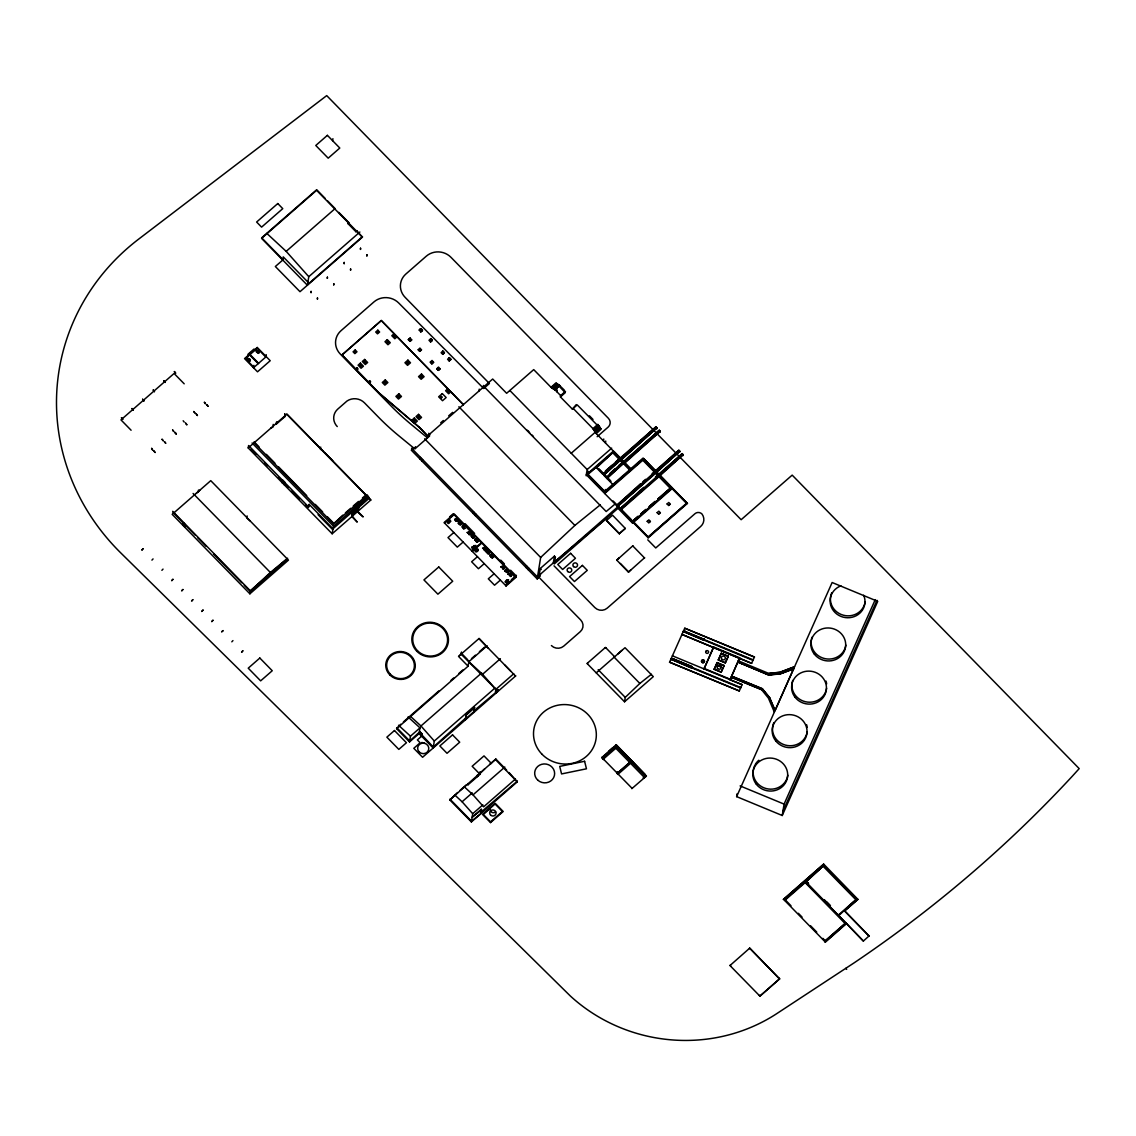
<?xml version="1.0" encoding="UTF-8"?>
<svg xmlns="http://www.w3.org/2000/svg" width="1136" height="1136" viewBox="0 0 1136 1136"><rect width="100%" height="100%" fill="white"/><g stroke="black" fill="none" stroke-linecap="round" stroke-linejoin="round"><path stroke-width="1.5" d="M249.167 361.674C246.285 357.414 246.228 357.698 250.289 359.501C249.75 363.605 249.139 360.126 249.281 359.643C251.667 358.436 249.65 363.236 248.088 359.189M249.025 361.418L249.253 360.723M258 352.416C260.201 355.653 256.069 348.738 259.278 351.72C257.361 355.014 258.596 352.401 259.363 352.203C256.992 349.292 257.162 352.288 256.026 351.663C257.375 348.553 257.091 351.706 258.17 352.174M449.331 521.765C448.961 517.263 451.262 523.256 450.552 520.87C450.822 523.44 445.482 522.432 450.026 521.367C447.044 521.012 446.15 522.205 448.592 523.554C447.513 516.582 449.16 525.769 449.16 522.006M458.504 523.014C460.421 521.949 457.51 524.974 458.859 522.915C459.995 521.168 460.435 523.568 461.883 524.179C460.108 526.224 459.129 518.598 458.22 523.298M463.147 528.254C464.454 530.753 463.999 527.928 463.701 525.94C462.182 524.207 462.664 529.007 465.277 528.368C466.626 528.964 459.427 524.704 463.332 528.013M473.101 537.924C474.55 537.257 474.706 537.939 473.613 536.007C471.98 535.936 474.479 540.054 474.252 536.732C466.811 533.693 474.933 538.734 473.03 538.095M473.144 546.771C472.548 552.692 474.095 543.548 474.308 545.862C474.365 545.507 473.101 546.487 473.215 546.601M476.609 542.028C478.256 543.136 475.785 538.421 477.688 540.282C478.938 543.633 473.826 540.835 478.441 541.503C474.479 538.805 474.294 539.359 476.666 542M475.785 550.023C478.469 547.793 477.12 553.005 476.495 551.187C479.165 550.562 476.268 548.219 477.844 549.1C480.187 551.244 473.087 553.488 475.956 550.278M492.754 555.973L490.312 556.399L493.777 557.18L491.86 554.837L490.937 557.052L491.689 554.553L490.369 554.979L492.2 555.405M505.023 570.57C506.159 568.27 507.792 573.68 508.317 571.962C503.887 571.948 507.934 571.152 505.35 569.633C511.683 576.193 502.936 570.002 504.853 570.812M644.609 557.719L628.478 572.118L616.763 560.147L619.29 557.705M628.478 572.118L630.991 569.676M616.763 560.147L632.908 545.749M152.508 449.828L151.656 448.251M183.081 523.156C182.626 528.254 182.768 519.294 185.069 525.201L184.742 527.189L185.069 525.201M198.53 490.014L198.005 491.817M246.824 359.175L246.981 358.067M246.966 359.43L247.052 358.351M248.131 360.595L247.946 359.161M253.953 367.368L245.39 358.607L249.622 354.901L250.005 352.529L247.889 354.375M258.61 363.293L250.034 354.531L250.431 352.16L254.024 349.022M253.91 365.352L253.527 367.737L266.222 356.633M248.216 447.939L248.599 445.553L308.751 507.068L309.177 504.398L332.99 528.751L332.166 533.778L248.216 447.939L286.939 414.1L370.89 499.939L332.166 533.778M266.193 354.631L265.796 357.002L257.233 348.241L250.034 354.531M250.204 520.998L246.81 517.917L247.137 515.929M270.751 428.244L273.265 426.795L273.194 424.395M275.934 423.714L276.715 421.74M249.892 593.816L288.459 560.119L210.756 480.656L172.189 514.352L249.892 593.816L250.389 590.777L287.621 558.23M284.795 416.727L284.781 413.944L284.795 416.727L276.332 424.126M359.871 232.042L308.779 276.687L307.402 285.235L261.578 238.375L316.589 190.308L362.412 237.154L299.989 291.696L275.352 266.506L282.765 260.045L283.262 256.906L307.899 282.097M332.592 140.679L332.919 138.677M283.034 480.4L282.282 482.772L283.034 480.4L285.022 482.445L284.27 484.802M362.412 237.154L356.69 230.636L355.951 231.758L347.985 223.607L348.709 222.486L338.855 212.404M348.709 222.486L347.985 223.607M322.794 450.765L320.38 449.103L320.707 447.101M355.951 231.758L356.69 230.636M620.213 458.064L596.272 433.583L601.171 429.138L577.23 404.885L572.374 409.13L560.417 396.918L565.274 392.658L555.944 382.889L551.045 387.333L533.721 369.612L506.628 393.283L492.683 379.026L427.619 435.883L419.085 427.15L379.665 393.681L341.893 355.043L381.256 320.48L463.346 404.657L381.256 320.48M253.995 442.614L333.515 523.923L342.788 515.162M333.146 528.694L333.544 526.266L368.206 495.978M379.665 393.681L341.922 354.858M408.392 339.707L410.124 338.031L411.686 339.863L409.997 341.34L408.392 339.707L410.124 338.031M409.997 341.34L411.686 339.863M419.227 330.079C420.008 326.998 424.765 330.604 420.789 331.911L419.227 330.079L420.916 328.602M420.789 331.911L422.507 330.235M418.204 349.732L419.795 351.365L418.204 349.732L419.922 348.056L421.484 349.874L419.795 351.365M421.484 349.874L419.823 351.166M430.714 338.627L432.276 340.445L430.587 341.922L428.996 340.303L430.714 338.627L432.276 340.445M430.587 341.922L432.305 340.26M553.644 561.014L554.638 562.022L555.433 557.137L554.439 556.115L540.253 568.511L539.16 575.299L540.154 576.307L537.186 578.906L411.275 450.154L414.242 447.556L415.236 448.578L415.549 446.675M419.085 427.15L379.708 393.482M430.317 362.114L431.907 363.747L430.317 362.114L432.035 360.439L433.597 362.27L431.907 363.747M433.597 362.27L431.936 363.548M420.249 459.313L420.547 457.425M436.792 368.731L438.382 370.364L436.792 368.731L438.51 367.07L440.072 368.888L438.382 370.364M422.237 461.358L422.549 459.455M427.619 435.883L419.113 426.966M442.827 351.01L444.389 352.842L442.699 354.318L441.109 352.685L442.827 351.01L444.389 352.842M440.072 368.888L438.411 370.18M415.236 448.578L429.422 436.196L429.72 434.293L428.726 433.27M442.699 354.318L444.417 352.643M449.302 357.641L450.864 359.459L449.174 360.936L447.584 359.303L449.302 357.641L450.864 359.459M449.174 360.936L450.893 359.26M408.051 716.93L419.993 727.849L419.07 733.586L409.542 741.907L396.592 728.673L400.724 724.243M409.542 741.907L410.479 736.171L419.993 727.849M396.748 727.722L409.698 740.956L419.908 731.712L421.896 733.757L421.357 735.929L421.896 733.757M419.369 733.899L419.908 731.712M478.938 391.04L479.236 389.137M483.169 387.333L483.467 385.445M494.969 688.047L434.307 741.041L433.171 748.013L419.07 733.586M473.243 513.5L473.542 511.612M475.231 515.545L475.544 513.642M476.169 546.373L472.59 549.497L472.278 551.4L481.849 543.036L515.233 577.187L505.676 585.537M473.144 548.745L473.4 547.68M474.323 547.737C476.609 546.43 469.466 546.828 472.363 548.248C470.986 544.542 473.868 549.497 474.323 546.714M475.572 546.629L474.749 546.53L475.814 545.351M461.386 652.206L461.273 654.407L459.37 655.671M461.273 654.407L461.585 652.405M468.856 660.911L468.699 661.862L487.131 645.759M396.592 728.673L468.103 666.193L468.827 661.692L482.559 674.287L495.878 689.353L495.31 692.903L473.726 711.008M509.013 772.523L517.278 781.838L471.383 821.939L449.842 799.914L457.595 792.502M474.749 707.614L466.285 715.013L465.504 719.755L465.874 714.601L474.351 707.203L473.968 712.357L474.351 707.203M468.018 784.791L467.748 783.627L468.018 784.791L477.063 776.896L477.432 775.164L477.702 776.328L477.432 775.164M506.074 585.949L516.056 577.23L454.102 513.87L444.105 522.588L506.074 585.949L506.372 584.046L508.871 581.873M476.793 775.718L477.063 776.896M471.383 821.939L472.718 813.717L482.871 804.842M479.633 773.9L484.703 768.802M477.702 776.328L480.031 774.298L479.974 771.798M495.807 693.287L495.935 691.086L497.824 689.808L495.935 691.086M515.233 577.187L515.545 575.285L510.604 570.229M495.608 693.088L497.298 691.597L497.625 689.609M516.056 577.23L516.369 575.327M480.67 813.078L481.281 809.272L481.068 813.475L471.511 821.186L449.97 799.162M551.045 387.333L551.684 387.759L556.569 383.315L558.429 384.763L553.559 389.023L551.684 387.759M552.337 387.987L557.208 383.741M553.559 389.023L558.458 384.579L559.054 385.189L554.198 389.449L559.097 385.005L564.336 390.145M553.601 388.839L554.822 389.861L559.721 385.416M526.238 567.702L526.536 565.799M449.842 799.914L495.864 759.061L506.628 770.08M557.804 384.351L552.934 388.597M528.226 569.732L528.538 567.83M556.952 391.835L557.265 389.932M560.417 396.918L560.63 395.584L565.501 391.324M495.211 804.132L502.396 811.473L490.539 821.825L483.368 814.498L495.296 803.663M600.291 504.824L574.887 525.414L540.665 557.435L537.186 578.906L539.16 575.299L553.331 562.902L606.88 518.016M572.374 409.13L576.236 404.615M554.439 556.115L553.331 562.902L554.325 563.925L618.595 507.778M596.272 433.583L592.907 428.584L573.581 408.818M593.475 429.38L598.331 425.134L597.777 424.339L592.878 428.769M611.679 448.138L587.17 469.551L586.162 475.714L613.255 452.057L620.057 459.001L655.969 426.809L656.963 427.832L621.051 460.023L621.236 458.887L623.565 461.273L623.38 462.409L620.597 459.441L603.699 475.189L606.028 477.574L623.565 461.273M619.049 465.391L659.306 430.217L660.3 431.226L607.178 477.645L607.036 478.597L613.241 484.93L613.426 483.794L604.324 491.746L587.582 474.635L588.136 471.284M594 430.374L598.871 426.128L598.303 425.318M600.035 427.534C586.488 436.707 603.983 429.053 598.871 426.128M600.007 427.732L600.575 428.528L595.704 432.773M619.603 458.419L602.705 474.166L596.499 467.819L596.684 466.683M603.443 440.91L603.756 439.021M605.445 442.955L605.744 441.052M602.705 474.166L602.861 473.215M603.699 475.189L656.963 427.832M606.028 477.574L606.184 476.623M605.374 489.517L604.735 493.493L643.459 459.668M596.499 467.819L613.397 452.071M606.496 520.572L619.319 533.679L606.496 520.572L612.531 515.176L625.325 528.425L619.319 533.679M620.057 459.001L620.242 457.865L614.036 451.517L587.582 474.635M607.036 478.597L624.559 462.295L630.778 468.628L630.594 469.779L623.934 462.849M624.559 462.295L624.374 463.431L660.3 431.226M620.994 509.013L620.838 509.965L658.937 476.68L659.732 474.976L687.436 503.532L659.704 475.175L659.079 475.743M625.325 528.425L619.347 533.537M618.438 508.715L632.582 523.185L632.809 520.884L638.063 516.284M643.004 459.072L642.82 460.222L654.606 472.264L616.521 505.548L640.306 483.936M632.056 788.327L601.768 757.371L604.196 759.842M623.38 462.409L659.306 430.217M654.606 472.264L654.79 471.128M642.862 459.043L655.231 471.696L655.415 470.56L643.643 458.518L613.241 484.93M652.135 473.613L678.874 450.225L679.868 451.248L617.515 506.571L655.6 473.286L655.784 472.15L658.553 475.104L682.196 453.633L683.19 454.641L659.547 476.126L659.732 474.976M658.553 475.104L658.738 473.968L656.409 471.582L656.225 472.718L679.868 451.248M648.102 537.143L686.655 503.305L648.102 537.143L633.192 521.68L648.145 536.959M643.643 487.344L619.844 508.956L657.929 475.672L658.738 473.968M613.412 451.106L586.318 474.763L648.116 537.726M645.234 774.525L616.166 744.79L646.398 776.044L631.801 788.682M616.11 746.352L603.415 757.442L603.117 759.345L615.811 748.255L616.11 746.352L630.054 760.609L629.756 762.512L617.061 773.602L617.359 771.699M614.647 656.764L605.488 647.406L587.071 663.481L624.53 701.778L625.24 697.376L639.852 683.446L651.439 674.259M671.674 488.21L686.627 503.489M632.582 523.185L671.944 488.792L672.129 487.656L632.624 522.02M655.231 471.696L678.874 450.225M630.551 763.321L630.863 761.418L644.808 775.689L644.495 777.578L630.551 763.321L617.856 774.411L618.154 772.523L630.863 761.418M631.133 759.799L631.289 760.58M633.135 762.952L633.292 762M646.398 776.044L643.828 778.046M739.295 690.944L669.573 662.203L739.295 690.944L742.092 684.653L672.398 655.813M690.134 667.073L690.574 666.065L691.923 666.619L691.412 668.011L672.171 659.647M673.506 660.201L673.96 659.192L672.626 658.639L691.923 666.619M684.738 628.222L754.432 657.048L684.738 628.222L669.573 662.203M704.277 638.929L703.766 640.306L684.525 631.943M684.454 632.326L684.965 630.934M713.649 647.023L704.022 668.905L713.649 647.023L739.65 657.787L731.669 676.176L762.398 688.885L769.64 697.845L775.05 710.625L793.709 668.522L780.361 673.549L768.646 674.656L737.903 661.947L768.575 675.04L780.304 673.918L793.652 668.905M714.175 669.331L717.128 662.572L724.101 665.653L721.161 672.228L714.175 669.331L717.128 662.572M718.321 660.016L721.289 653.257L728.247 656.338L725.322 662.913L718.321 660.016L721.289 653.257M721.161 672.228L724.129 665.455M725.322 662.913L728.275 656.139M742.092 684.653L730.022 679.754L739.65 657.787M730.022 679.754L731.172 677.056L761.546 689.623L768.419 698.129L774.312 712.031M731.669 676.176L762.441 688.7M738.443 660.868L768.816 673.449L779.963 672.384L794.518 666.733L779.992 672.2L768.816 673.449M751.62 663.353L681.941 634.413L751.62 663.353L754.446 656.963M736.639 796.634L832.134 582.512L877.73 601.37L782.235 815.506L736.639 796.634L737.094 793.794M761.546 689.623L731.144 677.241M762.398 688.885L769.668 697.646M769.64 697.845L775.079 710.44M749.703 948.148L779.594 978.934L759.913 996.13L729.979 965.543L749.703 948.148L779.594 978.934M782.235 815.506L784.081 804.103L875.26 599.638M759.913 996.13L779.623 978.749M823.685 864.127L783.442 899.442L823.685 864.127L857.921 899.357L844.588 911.001L869.097 936.064L844.616 910.816L857.921 899.357M805.339 881.479L784.919 899.329L784.735 900.465L805.154 882.615L805.339 881.479L845.78 922.844L845.596 923.98L825.176 941.815L825.361 940.679L845.78 922.844M823.643 865.49L805.893 881.976L823.643 865.49L856.487 899.286M783.485 899.258L825.318 942.042M838.95 914.452L838.766 915.588L856.516 899.101M863.374 941.062L846.476 923.554L863.374 941.062L869.125 935.879M455.011 519.507C456.672 516.908 453.974 522.603 458.404 520.615C454.272 517.618 459.285 523.029 456.7 519.89C458.064 520.075 456.189 523.128 454.854 519.692C457.95 516.766 454.599 519.791 454.854 519.692M461.102 524.023C460.577 526.692 458.348 523.852 461.287 523.795M475.231 550.591C475.43 550.562 478.497 548.802 475.26 550.648M484.348 547.552C484.589 546.018 480.883 549.881 486.662 549.654C485.455 547.623 485.058 549.455 484.973 550.889C486.336 550.491 485.555 547.112 484.362 548.574M488.253 552.806C486.563 549.242 488.636 551.386 489.005 553.161C489.034 555.987 485.924 552.153 486.989 550.96C489.971 550.875 488.466 554.737 489.744 553.459C489.502 550.804 485.342 553.97 488.523 552.664M492.016 555.646L492.158 557.492L493.308 557.378L491.348 557.165L492.257 558.301L492.612 556.555M504.242 567.886C499.584 565.061 505.193 572.217 502.382 567.702C499.386 564.251 506.429 569.392 504.185 567.915M717.696 665.071L717.412 665.767L721.232 666.846M672.114 660.03L672.626 658.639M674.046 660.414L674.5 659.42L690.049 665.852L689.595 666.846M782.931 811.232L876.978 600.319M249.139 359.047L248.557 358.465L249.253 358.919M458.859 523.866L460.194 523.511L458.987 523.739M470.034 533.082C472.122 533.963 469.239 535.539 468.884 534.502C468.699 528.453 468.628 534.147 468.841 534.076C465.817 531.123 473.343 534.729 470.176 533.92C469.381 530.924 466.655 531.818 470.119 532.983M484.277 547.637L483.936 549.781L484.149 548.702M484.916 550.165L484.206 549.781L484.731 550.321M505.421 581.973C505.69 584.515 510.66 578.338 507.65 580.07C505.037 579.005 510.007 580.468 507.181 582.172C501.217 581.646 511.243 581.518 505.96 580.468C507.409 584.969 505.335 580.113 505.435 581.973M509.226 574.092C509.141 570.741 510.959 579.758 510.959 575.341C512.776 576.208 510.902 574.007 509.184 574.134M287.266 558.628L270.368 572.473L250.46 590.933L172.686 511.314M654.762 471.312L655.415 470.56M655.756 472.335L656.409 471.582M266.832 233.42L286.173 251.354L334.637 209.01M142.653 399.545L143.718 400.639M307.487 284.667L362.512 236.586M151.599 448.578L152.65 450.069M162.178 439.334L163.229 440.825L162.008 439.249M172.757 430.09L173.808 431.581L172.587 430.004M193.915 411.601L194.98 413.092L193.745 411.516M204.494 402.357L205.559 403.848L204.324 402.272M184.245 422.095L183.166 420.76M175.029 432.646L176.094 433.753M341.893 355.043L381.227 320.679M143.108 548.716L141.787 550.179L142.951 548.787M394.149 333.672L391.821 335.702L394.817 338.755L397.131 336.725M153.062 558.912L151.926 560.133M163.03 569.093L161.88 570.329M384.266 382.491L385.104 381.753L385.899 382.576L385.061 383.315M172.984 579.275L171.664 580.737L172.828 579.346M324.797 452.81L332.763 460.946M432.603 362.029L431.368 361.972L432.816 362.256M443.395 352.6L442.16 352.543L443.608 352.827M182.953 589.47L181.632 590.919L182.797 589.541M438.482 368.036L438.439 369.2L438.269 367.808M449.274 358.607L449.231 359.771L449.061 358.38M192.907 599.652L191.586 601.1L192.751 599.723M309.177 504.398L308.112 507.622L305.627 505.08M447.939 388.668L445.61 390.713L448.606 393.766L450.935 391.735M203.074 610.046L201.754 611.495L202.918 610.117M213.028 620.228L211.708 621.676L212.872 620.299M440.697 422.819L443.352 420.505M448.663 415.847L452.653 412.368M287.152 559.409L250.36 591.544L244.226 585.281M345.401 512.876L350.641 508.303M353.253 506.017L358.479 501.445M362.398 498.022L366.317 494.6M369.044 497.241L332.351 529.305L318.066 514.693M358.28 507.778L368.944 498.463M232.951 640.59L231.815 641.826M242.919 650.786L241.599 652.234L242.763 650.857M554.822 389.861L559.693 385.615M449.6 516.923L453.179 513.784M444.503 523L454.073 514.651L481.451 542.639L471.88 550.988M453.818 532.514L447.996 537.598L457.311 547.126L463.133 542.042M594.043 430.189L598.899 425.929M594.611 430.984L599.467 426.738L594.568 431.183M571.223 453.25L595.733 431.836M595.733 432.589L600.603 428.343M597.167 436.707L608.143 427.108A6.589 6.22 9.2 0 0 608.413 418.318L450.964 257.304A17.466 16.486 9.2 0 0 426.312 256.168L405.864 274.032A17.466 16.486 9.2 0 0 405.126 297.348L489.403 383.514L483.695 388.498L398.693 302.971A17.608 16.614 9.2 0 0 373.929 301.935L341.013 330.704A17.466 16.486 9.2 0 0 340.275 354.02L390.713 405.595A264.234 249.38 9.2 0 0 412.041 425.148L427.448 437.8M477.447 556.683L471.625 561.766L478.426 568.724L484.248 563.641M605.431 470.971L611.864 465.348M615.712 461.983L655.969 426.809M494.132 573.737L488.31 578.82L494.543 585.21L500.365 580.113M610.046 473.258L615.187 468.756M613.028 471.838L616.465 468.827M630.778 468.628L629.955 470.332L623.749 463.985M613.383 483.993L643.019 458.106L655.387 470.744M604.892 492.555L642.976 459.271M511.37 579.687L515.119 576.421M642.933 481.65L645.56 479.349M554.638 562.022L618.907 505.875M655.458 477.021L682.196 453.633M620.98 509.013L683.19 454.641M471.483 658.61L475.444 655.16M479.392 651.709L484.66 647.108M640.69 513.997L645.944 509.397M648.571 507.11L655.131 501.374M657.758 499.073L670.893 487.6L670.709 488.736L658.937 476.68M632.78 521.069L638.034 516.482M640.661 514.182L645.915 509.595M649.849 506.145L655.103 501.558M657.73 499.258L670.865 487.784M403.379 721.928L439.121 690.688M451.035 680.279L453.69 677.965M458.987 673.336L462.963 669.871M488.48 648.372L479.136 638.418L458.532 656.409L468.103 666.193M632.738 522.233L672.1 487.841M650.147 521.452L649.082 522.375M410.991 716.816L420.973 725.975L481.636 672.981M482.559 674.287L500.394 658.695M421.726 734.793L433.327 747.062L465.263 718.406M648.088 537.924L687.479 503.347M421.626 736.199L417.366 739.905L420.15 742.759L413.802 748.312L422.578 757.272L515.758 675.863M504.583 664.844L510.561 670.95M513.728 673.762L495.878 689.353L461.031 654.024M465.107 719.358L473.57 711.96M587.468 663.893L587.497 663.112M605.886 647.804L605.062 647.776M460.123 790.287L466.47 784.735M489.659 764.471L495.864 759.061M596.23 672.853L625.013 647.705L653.299 676.644L624.53 701.778M454.826 795.044L462.096 801.76L472.264 792.885M464.539 787.035L473.03 794.859L504.838 767.07M515.446 779.026L483.638 806.816L473.03 794.859M481.281 809.272L472.235 817.182L481.678 809.684M517.391 781.085L480.784 812.311M490.511 822.606L503.205 811.502L495.239 803.365L482.544 814.455L490.539 822.592M608.91 751.081L612.602 747.857M601.725 757.655L616.166 744.79M602.591 757.4L616.138 745.571L646.043 776.03M643.161 777.876L645.915 775.547M823.614 865.675L806.049 881.025L808.477 883.51M730.633 965.983L730.278 965.117M750.328 948.787L749.433 948.375M838.922 914.636L854.002 901.288M759.317 995.306L760.211 995.718M778.998 978.11L779.353 978.976M825.29 942.227L846.476 923.554M333.515 523.923L367.397 494.913M614.888 504.185L606.184 511.527L483.979 386.567M483.822 548.702L482.559 548.106L483.226 548.532M793.681 668.721L780.333 673.733L768.603 674.855L737.875 662.132M247.691 360.069L248.798 361.191M471.71 535.283C470.517 536.547 473.726 539.146 471.795 536.135C472.264 533.622 473.797 536.973 471.894 535.354M533.423 436.465L531.52 434.662M684.909 631.318L704.206 639.312M683.46 631.02L753.154 659.86M683.233 631.517L752.927 660.357M721.246 653.441L728.247 656.338M718.35 659.817L725.35 662.714M717.1 662.757L724.101 665.653M714.203 669.132L721.19 672.029M704.107 668.437L730.107 679.186M671.106 658.71L672.441 659.263M691.753 667.258L740.8 687.55M670.879 659.221L740.573 688.047M740.104 785.913L784.081 804.103M462.821 526.067C467.123 527.331 460.321 528.538 462.693 525.94M474.919 539.628C475.842 542.752 476.495 536.22 475.033 539.685M527.629 430.686L526.763 429.99M503.532 568.852C503.063 567.588 501.572 563.598 503.688 568.966M414.597 448.734L398.779 435.755A252.717 238.517 9.2 0 1 378.373 417.054L364.443 402.811A13.206 12.468 9.2 0 0 347.005 401.022L337.804 409.059A13.121 12.382 9.2 0 0 337.25 426.568M398.523 725.251L410.479 736.171M529.859 433.128L528.964 432.149M655.813 427.761L656.821 428.783M659.15 431.169L660.144 432.177M678.717 451.177L679.711 452.199M682.04 454.585L683.048 455.593M652.902 429.493L326.714 95.609L138.138 239.526A225.936 213.241 9.2 0 0 120.757 552.891L570.386 996.045A163.002 153.843 9.2 0 0 776.967 1013.497L854.002 962.93A1306.67 1233.227 9.2 0 0 1072.412 776.101L1079.2 768.618L792.175 475.118L741.141 519.706L680.123 457.325M653.91 430.501L656.239 432.887M657.233 433.909L675.806 452.909M676.8 453.917L679.129 456.303M659.121 475.544L671.944 488.792M655.6 473.286L657.929 475.672M589.399 415.776L592.992 419.44M669.729 504.327L668.976 504.995M554.851 389.676L560.63 395.584M613.213 453.221L619.418 459.569M620.412 460.577L622.755 462.963M659.789 513.018L659.022 513.685M599.07 469.125L611.026 481.352M598.729 468.983L610.288 480.812M325.308 198.559L316.688 189.726L261.663 237.807L282.85 259.477M327.779 201.072L335.163 208.626M509.922 390.571L587.17 469.551M586.63 472.874L605.758 492.428M613.142 500.99L631.602 519.862M647.776 539.827L655.742 547.964L695.005 513.671A4.942 4.672 9.2 0 1 701.977 513.983A10.082 9.514 9.2 0 1 700.699 526.451L607.192 608.158A8.733 8.236 9.2 0 1 594.866 607.59L554.027 565.827M420.888 328.801L422.478 330.42M632.866 546.018L644.566 557.989M408.435 339.522L410.025 341.141M620.327 563.47L628.506 571.848M458.859 406.759L574.887 525.414M428.414 435.173L429.422 436.196M424.637 438.794L540.665 557.435M621.946 650.388L617.714 654.095M540.253 568.511L541.247 569.519M539.458 573.396L540.466 574.418L537.498 577.003L411.587 448.251M823.458 866.626L856.331 900.237M539.841 578.21L580.681 619.972A8.733 8.236 9.2 0 1 580.311 631.63L563.726 646.128A8.733 8.236 9.2 0 1 551.4 645.56M614.022 657.034L639.852 683.446M465.093 523.696L474.621 533.437M500.706 560.119L504.412 563.91M806.077 880.84L808.505 883.325M826.781 901.998L830.43 905.733M824.31 899.698L830.402 905.917M598.175 669.7L625.24 697.376M805.154 882.615L845.596 923.98M791.011 905.775L784.891 899.513L805.31 881.678L845.752 923.028L825.332 940.864L822.876 938.364M798.367 913.301L802.044 917.064M810.621 925.826L816.756 932.102M249.622 354.901L258.184 363.662M845.724 968.369L846.675 969.349M615.811 748.255L629.756 762.512M286.769 414.257L370.719 500.096M478.923 638.602L515.545 676.048M462.281 654.194L467.762 659.789M254.123 441.847L259.022 446.846M266.349 454.357L274.912 463.119M278.59 466.868L306.72 495.637M315.283 504.398L322.624 511.896M327.523 516.908L333.643 523.156M252.093 442.983L333.544 526.266M251.084 449.302L256.04 454.372M264.716 463.247L267.201 465.788M278.363 477.191L282.083 480.997M284.554 483.538L288.274 487.33M291.995 491.135L299.435 498.747M282.708 482.402L284.696 484.433M184.202 383.826L174.078 373.474L120.97 419.88L131.094 430.232M495.736 759.828L517.278 781.838M491.476 763.534L484.007 755.894L472.164 766.26L480.031 774.298M199.695 490.326L196.315 493.294M193.092 493.464L270.368 572.473M419.695 731.896L421.683 733.941M419.582 733.714L421.57 735.745M173.098 512.535L195.165 535.113M197.621 537.626L206.212 546.402M213.568 553.928L241.769 582.768M182.967 524.974L184.955 527.005M221.847 631.644L223.153 630.579L221.676 631.872M286.173 251.354L308.779 276.687M462.096 801.76L472.718 813.717M420.973 725.975L434.307 741.041M528.737 431.808L528.453 431.041M248.131 359.544L247.96 360.41M424.75 743.228A5.595 5.268 9.2 0 1 421.981 742.39M495.608 811.942A3.195 3.025 9.2 0 1 490.212 809.542M721.488 665.284A2.031 1.917 9.2 0 1 717.725 665.199M702.971 661.308A5.936 1.903 24 0 1 703.042 661.109M863.687 595.264A17.466 16.486 9.2 0 1 854.158 616.635A17.466 16.486 9.2 0 1 831.41 607.22A17.466 16.486 9.2 0 1 840.938 585.849M865.135 601.867A17.466 16.486 9.2 0 1 843.267 615.187A17.466 16.486 9.2 0 1 831.765 592.694M807.199 731.754A17.466 16.486 9.2 0 1 785.345 745.088A17.466 16.486 9.2 0 1 773.843 722.581M806.574 724.626A17.466 16.486 9.2 0 1 807.227 727.452M826.61 688.231A17.466 16.486 9.2 0 1 805.495 701.75A17.466 16.486 9.2 0 1 792.729 680.393M825.986 681.089A17.466 16.486 9.2 0 1 826.639 683.915M787.83 775.178A17.466 16.486 9.2 0 1 765.976 788.512A17.466 16.486 9.2 0 1 754.474 766.005M755.113 764.727A17.466 16.486 9.2 0 1 758.834 760.254M845.851 645.078A17.466 16.486 9.2 0 1 824.736 658.596A17.466 16.486 9.2 0 1 811.97 637.239M256.878 352.359L257.645 352.572L256.921 352.245M448.578 520.544L449.998 520.302L448.578 520.544M467.18 532.528L467.947 532.741L467.223 532.415M476.112 539.444L476.907 539.6L476.126 539.387M485.995 551.769L487.372 551.414L485.995 551.769M489.73 555.589L490.525 555.745L489.758 555.532M500.749 566.864L502.126 566.509L500.749 566.864M507.977 574.248C513.33 574.759 506.301 572.374 510.036 575.625C512.123 578.054 509.184 574.177 508.019 574.134M351.748 513.841L351.848 516.582L357.229 522.091L352.274 516.213L352.657 513.87L357.726 509.439L357.357 511.782L363.151 516.908L357.769 511.413L358.948 507.565L351.748 513.841M647.208 521.31L648.77 522.943L650.431 521.452L648.869 519.862L647.193 521.339M657.148 512.62L658.71 514.253L660.385 512.762L658.809 511.172L657.148 512.648M667.088 503.93L668.65 505.563L670.325 504.072L668.763 502.481L667.088 503.958M327.381 135.34L315.78 145.479L328.19 158.174L339.792 148.035L327.381 135.34M277.78 203.543L256.622 222.031L261.592 227.129L282.765 208.641L277.78 203.543M121.481 417.792L122.716 419.369L121.481 417.792M132.06 408.548L133.295 410.124L132.06 408.548M142.639 399.304L143.874 400.88L142.639 399.304M153.232 390.06L154.453 391.636L153.232 390.06M163.811 380.816L165.032 382.392L163.811 380.816M174.39 371.571L175.611 373.148L174.39 371.571M311.094 291.427L311.065 292.591L311.094 291.427M327.395 277.184L327.353 278.348L327.395 277.184M344.236 262.459L344.194 263.637L344.236 262.459M360.538 248.23L360.495 249.395L360.538 248.23M257.261 347.474L244.567 358.564L257.517 371.813L270.212 360.708L257.261 347.474M317.469 297.944L317.441 299.109L317.469 297.944M333.771 283.702L333.728 284.866L333.771 283.702M350.612 268.976L350.57 270.155L350.612 268.976M366.914 254.748L366.871 255.912L366.914 254.748M153.857 450.907L155.078 452.469L153.857 450.907M164.436 441.663L165.671 443.225L164.436 441.663M175.015 432.418L176.25 433.98L175.015 432.418M185.594 423.16L186.829 424.736L185.594 423.16M196.187 413.916L197.408 415.492L196.187 413.916M206.766 404.672L207.987 406.248L206.766 404.672M355.185 349.959L353.069 351.805L354.858 353.637L356.974 351.791L355.185 349.959M377.834 330.178L375.718 332.024L377.507 333.856L379.623 332.01L377.834 330.178M355.043 351.223L355 352.387L355.043 351.223M377.692 331.428L377.649 332.592L377.692 331.428M360.424 363.137L358.096 365.167L361.078 368.234L363.406 366.19L360.424 363.137M364.656 359.445L362.327 361.475L365.309 364.528L367.638 362.498L364.656 359.445M387.291 339.65L384.976 341.695L387.958 344.748L390.287 342.717L387.291 339.65M357.087 367.95L356.022 368.873L357.016 369.896L358.081 368.973L357.087 367.95M357.073 368.334L357.031 369.498L357.073 368.334M360.779 364.912L359.927 365.65L360.723 366.459L361.575 365.721L360.779 364.912M365.011 361.205L364.159 361.944L364.954 362.767L365.806 362.029L365.011 361.205M387.646 341.425L386.808 342.163L387.603 342.973L388.455 342.234L387.646 341.425M394.504 335.432L393.652 336.171L394.462 336.994L395.3 336.256L394.504 335.432M410.096 339.011L410.053 340.175L410.096 339.011M420.888 329.582L420.845 330.746L420.888 329.582M369.626 380.787L368.575 381.71L369.569 382.718L370.634 381.795L369.626 380.787M369.626 381.171L369.583 382.335L369.626 381.171M419.894 349.036L419.851 350.2L419.894 349.036M430.686 339.607L430.643 340.772L430.686 339.607M385.274 379.921L382.307 382.505L384.891 385.147L387.859 382.562L385.274 379.921M407.909 360.126L404.941 362.725L407.54 365.366L410.494 362.782L407.909 360.126M407.753 361.972L406.901 362.711L407.696 363.534L408.548 362.782L407.753 361.972M398.864 393.823L395.91 396.407L398.495 399.063L401.462 396.464L398.864 393.823M421.513 374.042L418.545 376.627L421.144 379.282L424.097 376.683L421.513 374.042M398.708 395.669L397.856 396.407L398.651 397.217L399.503 396.478L398.708 395.669M421.342 375.874L420.505 376.612L421.3 377.436L422.138 376.698L421.342 375.874M414.313 418.048L411.786 420.263L414.768 423.33L417.31 421.101L414.313 418.048M418.559 414.356L416.017 416.571L418.999 419.624L421.541 417.409L418.559 414.356M442.302 393.61L438.652 396.791L442.515 400.724L446.15 397.543L442.302 393.61M414.569 419.908L413.717 420.647L414.526 421.47L415.364 420.732L414.569 419.908M418.801 416.216L417.949 416.955L418.758 417.764L419.596 417.026L418.801 416.216M441.45 396.436L440.598 397.174L441.393 397.983L442.245 397.245L441.45 396.436M448.294 390.443L447.456 391.182L448.251 391.991L449.089 391.253L448.294 390.443M259.832 658.042L248.23 668.181L260.641 680.862L272.242 670.737L259.832 658.042M438.766 566.978L423.941 579.914L437.9 594.185L452.71 581.234L438.766 566.978M570.599 553.303L557.776 564.507L562.632 569.477L575.455 558.273L570.599 553.303M582.413 565.387L569.59 576.591L574.447 581.547L587.269 570.357L582.413 565.387M394.476 730.519L386.865 737.165L398.821 749.391L406.432 742.745L394.476 730.519M452.54 734.864L439.845 745.954L447.016 753.296L459.711 742.191L452.54 734.864M584.6 761.276L559.707 766.402L561.567 773.928L586.46 768.802L584.6 761.276M542.057 754.29A31.453 29.678 9.2 0 0 595.008 743.37A31.453 29.678 9.2 0 0 557.719 705.243A31.453 29.678 9.2 0 0 542.057 754.29M537.882 780.233A9.997 9.443 9.2 0 0 554.396 775.632A9.997 9.443 9.2 0 0 541.673 764.315A9.997 9.443 9.2 0 0 537.882 780.233M390.415 674.301A13.902 13.121 9.2 0 0 413.816 669.487A13.902 13.121 9.2 0 0 397.33 652.632A13.902 13.121 9.2 0 0 390.415 674.301M417.452 650.672A17.466 16.486 9.2 0 0 446.846 644.623A17.466 16.486 9.2 0 0 426.142 623.451A17.466 16.486 9.2 0 0 417.452 650.672M573.524 566.552A2.329 2.201 9.2 0 0 577.443 565.742A2.329 2.201 9.2 0 0 574.688 562.916A2.329 2.201 9.2 0 0 573.524 566.552M567.645 571.465A2.329 2.201 9.2 0 0 571.621 570.939A2.329 2.201 9.2 0 0 569.093 567.929A2.329 2.201 9.2 0 0 567.645 571.465M419.156 751.947A5.595 5.268 9.2 0 0 428.57 750.001A5.595 5.268 9.2 0 0 421.939 743.228A5.595 5.268 9.2 0 0 419.156 751.947M389.776 674.855A14.782 13.944 9.2 0 0 414.654 669.729A14.782 13.944 9.2 0 0 397.131 651.823A14.782 13.944 9.2 0 0 389.776 674.855M416.813 651.24A18.346 17.31 9.2 0 0 447.683 644.879A18.346 17.31 9.2 0 0 425.943 622.642A18.346 17.31 9.2 0 0 416.813 651.24M490.553 815.009A3.195 3.025 9.2 0 0 495.935 813.901A3.195 3.025 9.2 0 0 492.144 810.025A3.195 3.025 9.2 0 0 490.553 815.009M701.821 662.103A1.448 1.377 19.1 0 0 704.306 661.89A1.448 1.377 19.1 0 0 702.786 659.931A1.448 1.377 19.1 0 0 701.821 662.103A1.448 1.377 9.2 0 0 704.306 661.862A1.448 1.377 9.2 0 0 702.786 659.945A1.448 1.377 9.2 0 0 701.821 662.118M717.54 668.437A2.031 1.917 9.2 0 0 721.033 668.082A2.031 1.917 9.2 0 0 718.903 665.384A2.031 1.917 9.2 0 0 717.54 668.437M705.797 651.411A1.448 1.377 19.1 0 0 706.564 653.257A1.448 1.377 9.2 0 0 708.466 652.547A1.448 1.377 9.2 0 0 707.685 650.729A1.448 1.377 19.1 0 0 705.797 651.411M721.701 659.121A2.031 1.917 9.2 0 0 725.194 658.766A2.031 1.917 9.2 0 0 723.064 656.068A2.031 1.917 9.2 0 0 721.701 659.121M775.732 740.899A17.466 16.486 9.2 0 0 805.694 737.789A17.466 16.486 9.2 0 0 787.404 714.729A17.466 16.486 9.2 0 0 775.732 740.899M756.377 784.323A17.466 16.486 9.2 0 0 786.339 781.213A17.466 16.486 9.2 0 0 768.035 758.152A17.466 16.486 9.2 0 0 756.377 784.323M795.143 697.362A17.466 16.486 9.2 0 0 825.105 694.266A17.466 16.486 9.2 0 0 806.816 671.206A17.466 16.486 9.2 0 0 795.143 697.362M814.398 654.208A17.466 16.486 9.2 0 0 844.36 651.113A17.466 16.486 9.2 0 0 826.057 628.052A17.466 16.486 9.2 0 0 814.398 654.208"/></g></svg>
